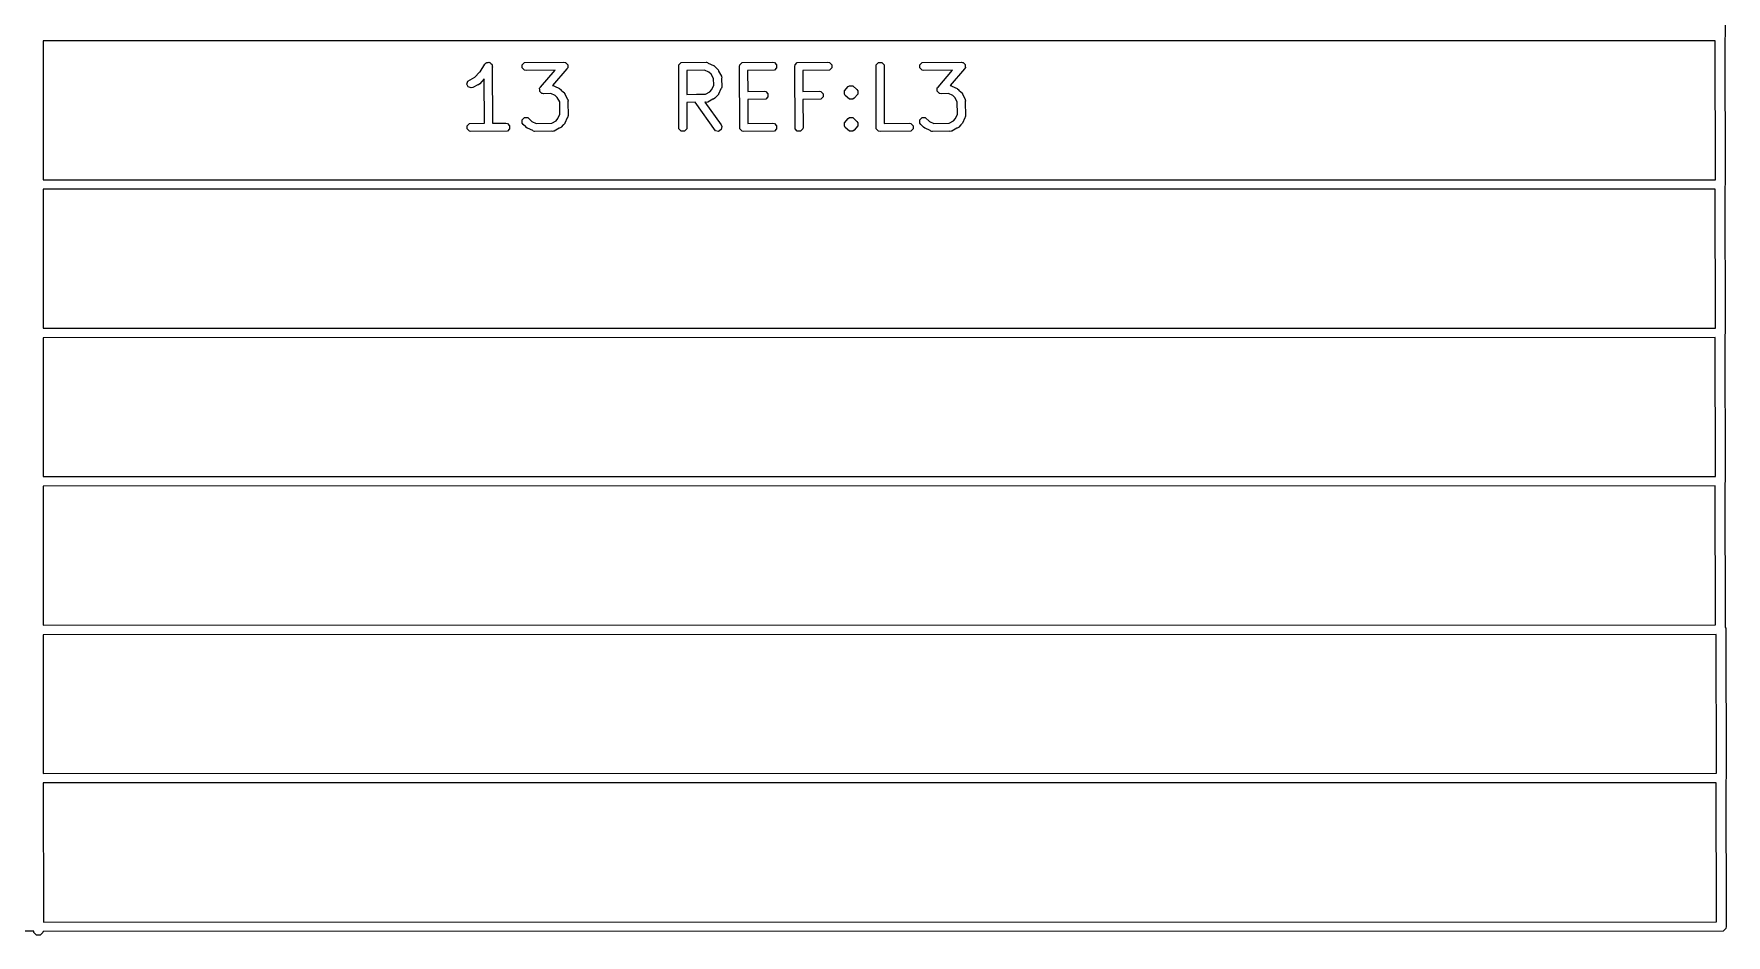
# Model space of a CAD drawing. Extents: x 139 to 262, y -120 to -93.
# Drawn here: x 240.77 to 262.5, y -120.07 to -108.5 of the extents above; entities that cross this region are included whole.
import ezdxf

# ---------------------------------------------------------------- set-up
doc = ezdxf.new("R2010")
doc.units = 0
doc.layers.add('BLACK', color=7, linetype='CONTINUOUS')

msp = doc.modelspace()

# ---------------------------------------------------------------- linework, layer by layer
at = {"layer": 'BLACK', "linetype": 'CONTINUOUS'}
for p, q in [((262.478826, -104.747093), (262.4836, -108.5331)), ((262.356747, -108.59177), (240.890892, -108.592859)), ((240.890892, -108.592859), (240.891315, -110.375692)), ((262.361214, -110.374602), (262.356747, -108.59177)), ((262.4836, -108.5331), (262.478886, -108.556795)), ((262.478886, -108.556795), (262.4836, -110.4381)), ((246.343001, -109.108062), (246.43395, -109.058049)), ((246.43395, -109.058049), (246.43417, -109.057988)), ((246.43417, -109.057988), (246.494593, -108.993534)), ((246.494593, -108.993534), (246.499106, -108.990518)), ((246.499106, -108.990518), (246.562436, -108.889903)), ((246.562436, -108.889903), (246.577136, -108.875171)), ((246.577136, -108.875171), (246.582522, -108.874093)), ((246.582522, -108.874093), (246.586405, -108.870211)), ((246.586405, -108.870211), (246.601938, -108.870211)), ((246.601938, -108.870211), (246.617169, -108.867165)), ((246.617169, -108.867165), (246.621738, -108.870211)), ((246.621738, -108.870211), (246.627229, -108.870211)), ((246.627229, -108.870211), (246.63821, -108.881192)), ((246.63821, -108.881192), (246.651137, -108.88981)), ((246.651137, -108.88981), (246.652214, -108.895196)), ((246.652214, -108.895196), (246.656097, -108.899079)), ((246.656097, -108.899079), (246.656177, -108.915014)), ((246.656177, -108.915014), (246.659143, -108.929843)), ((246.659143, -108.929843), (246.656275, -108.934398)), ((246.656275, -108.934398), (246.659894, -109.649951)), ((247.041831, -108.899079), (247.070699, -108.870211)), ((247.041831, -108.939903), (247.041831, -108.899079)), ((247.070699, -108.968771), (247.041831, -108.939903)), ((247.070699, -108.870211), (247.575404, -108.866151)), ((247.091111, -108.972831), (247.070699, -108.968771)), ((247.461924, -108.969848), (247.091111, -108.972831)), ((247.276633, -109.185823), (247.461924, -108.969848)), ((247.613407, -108.951179), (247.430448, -109.164436)), ((247.575404, -108.866151), (247.590282, -108.86911)), ((247.590282, -108.86911), (247.592493, -108.868963)), ((247.592493, -108.868963), (247.593361, -108.869722)), ((247.593361, -108.869722), (247.595816, -108.870211)), ((247.595816, -108.870211), (247.609094, -108.883489)), ((247.609094, -108.883489), (247.623216, -108.895846)), ((247.624684, -108.939903), (247.613407, -108.951179)), ((247.623216, -108.895846), (247.623342, -108.897737)), ((247.623342, -108.897737), (247.624684, -108.899079)), ((247.624684, -108.899079), (247.624684, -108.917863)), ((247.624684, -108.917863), (247.625932, -108.936581)), ((247.625932, -108.936581), (247.624684, -108.938035)), ((247.624684, -108.938035), (247.624684, -108.939903)), ((249.04945, -108.919491), (249.05351, -108.899079)), ((249.05351, -109.722223), (249.04945, -108.919491)), ((249.05351, -108.899079), (249.082378, -108.870211)), ((249.082378, -108.870211), (249.400817, -108.866151)), ((249.381557, -108.969276), (249.152439, -108.972197)), ((249.152439, -108.972197), (249.153991, -109.279084)), ((249.437943, -108.994763), (249.381557, -108.969276)), ((249.400817, -108.866151), (249.403436, -108.866672)), ((249.403436, -108.866672), (249.404598, -108.866285)), ((249.404598, -108.866285), (249.407039, -108.867388)), ((249.407039, -108.867388), (249.421229, -108.870211)), ((249.421229, -108.870211), (249.427782, -108.876764)), ((249.427782, -108.876764), (249.495704, -108.907464)), ((249.465953, -109.019825), (249.437943, -108.994763)), ((249.496712, -109.075761), (249.465953, -109.019825)), ((249.495704, -108.907464), (249.495737, -108.907465)), ((249.495737, -108.907465), (249.49577, -108.907494)), ((249.49577, -108.907494), (249.499178, -108.909035)), ((249.499178, -108.909035), (249.515619, -108.921795)), ((249.515619, -108.921795), (249.517262, -108.926725)), ((249.517262, -108.926725), (249.547343, -108.953641)), ((249.547343, -108.953641), (249.547526, -108.953702)), ((249.547526, -108.953702), (249.547636, -108.953903)), ((249.547636, -108.953903), (249.550294, -108.956281)), ((249.550294, -108.956281), (249.561857, -108.973586)), ((249.561857, -108.973586), (249.561856, -108.979762)), ((249.561856, -108.979762), (249.597539, -109.044649)), ((249.597539, -109.044649), (249.598244, -109.047226)), ((249.598244, -109.047226), (249.59911, -109.048092)), ((249.59911, -109.048092), (249.599189, -109.050675)), ((249.599189, -109.050675), (249.603036, -109.064722)), ((249.83177, -108.919491), (249.83583, -108.899079)), ((249.83583, -109.722223), (249.83177, -108.919491)), ((249.83583, -108.899079), (249.864698, -108.870211)), ((249.864698, -108.870211), (250.257644, -108.866151)), ((250.278056, -108.968771), (249.93476, -108.972318)), ((249.93476, -108.972318), (249.936122, -109.241712)), ((250.257644, -108.866151), (250.278056, -108.870211)), ((250.278056, -108.870211), (250.306924, -108.899079)), ((250.306924, -108.939903), (250.278056, -108.968771)), ((250.306924, -108.899079), (250.306924, -108.939903)), ((250.539583, -108.919491), (250.543643, -108.899079)), ((250.543643, -109.722223), (250.539583, -108.919491)), ((250.543643, -108.899079), (250.572511, -108.870211)), ((250.572511, -108.870211), (250.965457, -108.866151)), ((250.985869, -108.968771), (250.642573, -108.972318)), ((250.642573, -108.972318), (250.643935, -109.241712)), ((250.965457, -108.866151), (250.985869, -108.870211)), ((250.985869, -108.870211), (251.014737, -108.899079)), ((251.014737, -108.939903), (250.985869, -108.968771)), ((251.014737, -108.899079), (251.014737, -108.939903)), ((251.582676, -108.919491), (251.586736, -108.899079)), ((251.586736, -109.722223), (251.582676, -108.919491)), ((251.586736, -108.899079), (251.615604, -108.870211)), ((251.615604, -108.870211), (251.656428, -108.870211)), ((251.656428, -108.870211), (251.685296, -108.899079)), ((251.685296, -108.899079), (251.689102, -109.651771)), ((252.145537, -108.899079), (252.174405, -108.870211)), ((252.145537, -108.939903), (252.145537, -108.899079)), ((252.174405, -108.968771), (252.145537, -108.939903)), ((252.174405, -108.870211), (252.67911, -108.866151)), ((252.194817, -108.972831), (252.174405, -108.968771)), ((252.56563, -108.969848), (252.194817, -108.972831)), ((252.380339, -109.185823), (252.56563, -108.969848)), ((252.717113, -108.951179), (252.534154, -109.164436)), ((252.67911, -108.866151), (252.693988, -108.86911)), ((252.693988, -108.86911), (252.696199, -108.868963)), ((252.696199, -108.868963), (252.697067, -108.869722)), ((252.697067, -108.869722), (252.699522, -108.870211)), ((252.699522, -108.870211), (252.7128, -108.883489)), ((252.7128, -108.883489), (252.726922, -108.895846)), ((252.72839, -108.939903), (252.717113, -108.951179)), ((252.726922, -108.895846), (252.727048, -108.897737)), ((252.727048, -108.897737), (252.72839, -108.899079)), ((252.72839, -108.899079), (252.72839, -108.917863)), ((252.72839, -108.917863), (252.729638, -108.936581)), ((252.729638, -108.936581), (252.72839, -108.938035)), ((252.72839, -108.938035), (252.72839, -108.939903)), ((246.330091, -109.146792), (246.343001, -109.108062)), ((246.348348, -109.183307), (246.330091, -109.146792)), ((246.387078, -109.196217), (246.348348, -109.183307)), ((246.407151, -109.19072), (246.387078, -109.196217)), ((246.472038, -109.155038), (246.407151, -109.19072)), ((246.478217, -109.155038), (246.472038, -109.155038)), ((246.495521, -109.143475), (246.478217, -109.155038)), ((246.554292, -109.080782), (246.495521, -109.143475)), ((246.557175, -109.650843), (246.554292, -109.080782)), ((247.264103, -109.200429), (247.265351, -109.198974)), ((247.265351, -109.219153), (247.264103, -109.200429)), ((247.265351, -109.197106), (247.276633, -109.185823)), ((247.265351, -109.198974), (247.265351, -109.197106)), ((247.265351, -109.23793), (247.265351, -109.219153)), ((247.266691, -109.23927), (247.265351, -109.23793)), ((247.266818, -109.241164), (247.266691, -109.23927)), ((247.280948, -109.253527), (247.266818, -109.241164)), ((247.294219, -109.266798), (247.280948, -109.253527)), ((247.296673, -109.267286), (247.294219, -109.266798)), ((247.297542, -109.268046), (247.296673, -109.267286)), ((247.299752, -109.267898), (247.297542, -109.268046)), ((247.314631, -109.270858), (247.299752, -109.267898)), ((247.408608, -109.267971), (247.314631, -109.270858)), ((247.463516, -109.29279), (247.408608, -109.267971)), ((247.430448, -109.164436), (247.432615, -109.165416)), ((247.432615, -109.165416), (247.446803, -109.168238)), ((247.446803, -109.168238), (247.453355, -109.17479)), ((247.453355, -109.17479), (247.521275, -109.205491)), ((247.521275, -109.205491), (247.521309, -109.205491)), ((247.521309, -109.205491), (247.521343, -109.205521)), ((247.521343, -109.205521), (247.524751, -109.207062)), ((247.524751, -109.207062), (247.541193, -109.219822)), ((247.541193, -109.219822), (247.542836, -109.224752)), ((247.542836, -109.224752), (247.572917, -109.251667)), ((247.572917, -109.251667), (247.5731, -109.251728)), ((247.5731, -109.251728), (247.57321, -109.251929)), ((247.57321, -109.251929), (247.575867, -109.254306)), ((247.575867, -109.254306), (247.58743, -109.27161)), ((247.58743, -109.27161), (247.58743, -109.277787)), ((249.279152, -109.277489), (249.393801, -109.276027)), ((249.393801, -109.276027), (249.449496, -109.2454)), ((249.449496, -109.2454), (249.474556, -109.217392)), ((249.474556, -109.217392), (249.499376, -109.162481)), ((249.499376, -109.162481), (249.496712, -109.075761)), ((249.561825, -109.275219), (249.560286, -109.278625)), ((249.561857, -109.275184), (249.561825, -109.275219)), ((249.592556, -109.207229), (249.561857, -109.275149)), ((249.561857, -109.275149), (249.561857, -109.275184)), ((249.59911, -109.200676), (249.592556, -109.207229)), ((249.601932, -109.186486), (249.59911, -109.200676)), ((249.603036, -109.064722), (249.599909, -109.074103)), ((249.599909, -109.074103), (249.60317, -109.180264)), ((249.603036, -109.184045), (249.601932, -109.186486)), ((249.60317, -109.180264), (249.602648, -109.182883)), ((249.602648, -109.182883), (249.603036, -109.184045)), ((249.936122, -109.241712), (250.145884, -109.238684)), ((250.145884, -109.238684), (250.166296, -109.242744)), ((250.166296, -109.242744), (250.195164, -109.271612)), ((250.195164, -109.271612), (250.195164, -109.312436)), ((250.643935, -109.241712), (250.853697, -109.238684)), ((250.853697, -109.238684), (250.874109, -109.242744)), ((250.874109, -109.242744), (250.902977, -109.271612)), ((250.902977, -109.271612), (250.902977, -109.312436)), ((251.17695, -109.234358), (251.176951, -109.234357)), ((251.17695, -109.275184), (251.17695, -109.234358)), ((251.188513, -109.292488), (251.17695, -109.275184)), ((251.176951, -109.234357), (251.225766, -109.179801)), ((251.225766, -109.179801), (251.24307, -109.168238)), ((251.24307, -109.168238), (251.283896, -109.168238)), ((251.283896, -109.168238), (251.283904, -109.168246)), ((251.283904, -109.168246), (251.338453, -109.217053)), ((251.350016, -109.275185), (251.3012, -109.329742)), ((251.338453, -109.217053), (251.350016, -109.234357)), ((251.350016, -109.234357), (251.350016, -109.234358)), ((251.350016, -109.234358), (251.350017, -109.234359)), ((251.350017, -109.234359), (251.350016, -109.254771)), ((251.350016, -109.254771), (251.350017, -109.275183)), ((251.350017, -109.275183), (251.350016, -109.275183)), ((251.350016, -109.275183), (251.350016, -109.275185)), ((252.367809, -109.200429), (252.369057, -109.198974)), ((252.369057, -109.219153), (252.367809, -109.200429)), ((252.369057, -109.197106), (252.380339, -109.185823)), ((252.369057, -109.198974), (252.369057, -109.197106)), ((252.369057, -109.23793), (252.369057, -109.219153)), ((252.370397, -109.23927), (252.369057, -109.23793)), ((252.370524, -109.241164), (252.370397, -109.23927)), ((252.384654, -109.253527), (252.370524, -109.241164)), ((252.397925, -109.266798), (252.384654, -109.253527)), ((252.400379, -109.267286), (252.397925, -109.266798)), ((252.401248, -109.268046), (252.400379, -109.267286)), ((252.403458, -109.267898), (252.401248, -109.268046)), ((252.418337, -109.270858), (252.403458, -109.267898)), ((252.512314, -109.267971), (252.418337, -109.270858)), ((252.567222, -109.29279), (252.512314, -109.267971)), ((252.534154, -109.164436), (252.536321, -109.165416)), ((252.536321, -109.165416), (252.550509, -109.168238)), ((252.550509, -109.168238), (252.557061, -109.17479)), ((252.557061, -109.17479), (252.624981, -109.205491)), ((252.624981, -109.205491), (252.625015, -109.205491)), ((252.625015, -109.205491), (252.625049, -109.205521)), ((252.625049, -109.205521), (252.628457, -109.207062)), ((252.628457, -109.207062), (252.644899, -109.219822)), ((252.644899, -109.219822), (252.646542, -109.224752)), ((252.646542, -109.224752), (252.676623, -109.251667)), ((252.676623, -109.251667), (252.676806, -109.251728)), ((252.676806, -109.251728), (252.676916, -109.251929)), ((252.676916, -109.251929), (252.679573, -109.254306)), ((252.679573, -109.254306), (252.691136, -109.27161)), ((252.691136, -109.27161), (252.691136, -109.277787)), ((247.491527, -109.317852), (247.463516, -109.29279)), ((247.522203, -109.373636), (247.491527, -109.317852)), ((247.525356, -109.534118), (247.522203, -109.373636)), ((247.58743, -109.277787), (247.623113, -109.342677)), ((247.623113, -109.342677), (247.623818, -109.345253)), ((247.623818, -109.345253), (247.624684, -109.346119)), ((247.624684, -109.346119), (247.624732, -109.348591)), ((247.624732, -109.348591), (247.62861, -109.36275)), ((247.62861, -109.36275), (247.62521, -109.372946)), ((247.62521, -109.372946), (247.628744, -109.552798)), ((249.153991, -109.279084), (249.277069, -109.277515)), ((249.260146, -109.380611), (249.154512, -109.381958)), ((249.154512, -109.381958), (249.15613, -109.701811)), ((249.521164, -109.746793), (249.260146, -109.380611)), ((249.277069, -109.277515), (249.277519, -109.277201)), ((249.277519, -109.277201), (249.279152, -109.277489)), ((249.393867, -109.378906), (249.385241, -109.379016)), ((249.385241, -109.379016), (249.593528, -109.671222)), ((249.404599, -109.382484), (249.393867, -109.378906)), ((249.418823, -109.378588), (249.404599, -109.382484)), ((249.421229, -109.378558), (249.418823, -109.378588)), ((249.422094, -109.377692), (249.421229, -109.378558)), ((249.424672, -109.376987), (249.422094, -109.377692)), ((249.489558, -109.341304), (249.424672, -109.376987)), ((249.495737, -109.341304), (249.489558, -109.341304)), ((249.513041, -109.329741), (249.495737, -109.341304)), ((249.51542, -109.327081), (249.513041, -109.329741)), ((249.51562, -109.326972), (249.51542, -109.327081)), ((249.51568, -109.326791), (249.51562, -109.326972)), ((249.542595, -109.29671), (249.51568, -109.326791)), ((249.547526, -109.295067), (249.542595, -109.29671)), ((249.560286, -109.278625), (249.547526, -109.295067)), ((250.166296, -109.341304), (249.936643, -109.344619)), ((249.936643, -109.344619), (249.938196, -109.651771)), ((250.195164, -109.312436), (250.166296, -109.341304)), ((250.874109, -109.341304), (250.644456, -109.344619)), ((250.644456, -109.344619), (250.646263, -109.701811)), ((250.902977, -109.312436), (250.874109, -109.341304)), ((251.24307, -109.341304), (251.188513, -109.292488)), ((251.243071, -109.341304), (251.24307, -109.341304)), ((251.283895, -109.341304), (251.243071, -109.341304)), ((251.283896, -109.341304), (251.283895, -109.341304)), ((251.283898, -109.341301), (251.283896, -109.341304)), ((251.3012, -109.329742), (251.283898, -109.341301)), ((252.595233, -109.317852), (252.567222, -109.29279)), ((252.625909, -109.373636), (252.595233, -109.317852)), ((252.629062, -109.534118), (252.625909, -109.373636)), ((252.691136, -109.277787), (252.726819, -109.342677)), ((252.726819, -109.342677), (252.727524, -109.345253)), ((252.727524, -109.345253), (252.72839, -109.346119)), ((252.72839, -109.346119), (252.728438, -109.348591)), ((252.728438, -109.348591), (252.732316, -109.36275)), ((252.732316, -109.36275), (252.728916, -109.372946)), ((252.728916, -109.372946), (252.73245, -109.552798)), ((246.334017, -109.681399), (246.362885, -109.652531)), ((246.334017, -109.722223), (246.334017, -109.681399)), ((246.362885, -109.652531), (246.557175, -109.650843)), ((246.659894, -109.649951), (246.830337, -109.648471)), ((246.830337, -109.648471), (246.850749, -109.652531)), ((246.850749, -109.652531), (246.879617, -109.681399)), ((246.879617, -109.681399), (246.879617, -109.722223)), ((247.041831, -109.647716), (247.041832, -109.606891)), ((247.053393, -109.665021), (247.041831, -109.647716)), ((247.041832, -109.606891), (247.070699, -109.578024)), ((247.086424, -109.694576), (247.053393, -109.665021)), ((247.070699, -109.578024), (247.111524, -109.578025)), ((247.088068, -109.699507), (247.086424, -109.694576)), ((247.10451, -109.712267), (247.088068, -109.699507)), ((247.111524, -109.578025), (247.165742, -109.626537)), ((247.165742, -109.626537), (247.2218, -109.651876)), ((247.2218, -109.651876), (247.419324, -109.648588)), ((247.419324, -109.648588), (247.47507, -109.617933)), ((247.47507, -109.617933), (247.50013, -109.589926)), ((247.50013, -109.589926), (247.525356, -109.534118)), ((247.538614, -109.702275), (247.52131, -109.713838)), ((247.540991, -109.699617), (247.538614, -109.702275)), ((247.541193, -109.699507), (247.540991, -109.699617)), ((247.541253, -109.699324), (247.541193, -109.699507)), ((247.568169, -109.669243), (247.541253, -109.699324)), ((247.5731, -109.6676), (247.568169, -109.669243)), ((247.58586, -109.651158), (247.5731, -109.6676)), ((247.587399, -109.647752), (247.58586, -109.651158)), ((247.587431, -109.647717), (247.587399, -109.647752)), ((247.618131, -109.579762), (247.587431, -109.647682)), ((247.587431, -109.647682), (247.587431, -109.647717)), ((247.624684, -109.57321), (247.618131, -109.579762)), ((247.627505, -109.559022), (247.624684, -109.57321)), ((247.62861, -109.55658), (247.627505, -109.559022)), ((247.628744, -109.552798), (247.628222, -109.555418)), ((247.628222, -109.555418), (247.62861, -109.55658)), ((249.15613, -109.701811), (249.15207, -109.722223)), ((249.593528, -109.671222), (249.601907, -109.690273)), ((249.601907, -109.690273), (249.594812, -109.730477)), ((249.938196, -109.651771), (250.257644, -109.648471)), ((250.257644, -109.648471), (250.278056, -109.652531)), ((250.278056, -109.652531), (250.306924, -109.681399)), ((250.306924, -109.681399), (250.306924, -109.722223)), ((250.646263, -109.701811), (250.642203, -109.722223)), ((251.17695, -109.644145), (251.176958, -109.644136)), ((251.17695, -109.684971), (251.17695, -109.644145)), ((251.188513, -109.702275), (251.17695, -109.684971)), ((251.176958, -109.644136), (251.225765, -109.589588)), ((251.24307, -109.751091), (251.188513, -109.702275)), ((251.225765, -109.589588), (251.243069, -109.578025)), ((251.243069, -109.578025), (251.24307, -109.578024)), ((251.24307, -109.578024), (251.283896, -109.578024)), ((251.283896, -109.578024), (251.338454, -109.626841)), ((251.350016, -109.684972), (251.3012, -109.739529)), ((251.338454, -109.626841), (251.350017, -109.644145)), ((251.350017, -109.684971), (251.350016, -109.684972)), ((251.350017, -109.644145), (251.350017, -109.684971)), ((251.689102, -109.651771), (252.00855, -109.648471)), ((252.00855, -109.648471), (252.028962, -109.652531)), ((252.028962, -109.652531), (252.05783, -109.681399)), ((252.05783, -109.681399), (252.05783, -109.722223)), ((252.145537, -109.647716), (252.145538, -109.606891)), ((252.157099, -109.665021), (252.145537, -109.647716)), ((252.145538, -109.606891), (252.174405, -109.578024)), ((252.19013, -109.694576), (252.157099, -109.665021)), ((252.174405, -109.578024), (252.21523, -109.578025)), ((252.191774, -109.699507), (252.19013, -109.694576)), ((252.208216, -109.712267), (252.191774, -109.699507)), ((252.21523, -109.578025), (252.269448, -109.626537)), ((252.269448, -109.626537), (252.325506, -109.651876)), ((252.325506, -109.651876), (252.52303, -109.648588)), ((252.52303, -109.648588), (252.578776, -109.617933)), ((252.578776, -109.617933), (252.603836, -109.589926)), ((252.603836, -109.589926), (252.629062, -109.534118)), ((252.64232, -109.702275), (252.625016, -109.713838)), ((252.644697, -109.699617), (252.64232, -109.702275)), ((252.644899, -109.699507), (252.644697, -109.699617)), ((252.644959, -109.699324), (252.644899, -109.699507)), ((252.671875, -109.669243), (252.644959, -109.699324)), ((252.676806, -109.6676), (252.671875, -109.669243)), ((252.689566, -109.651158), (252.676806, -109.6676)), ((252.691105, -109.647752), (252.689566, -109.651158)), ((252.691137, -109.647717), (252.691105, -109.647752)), ((252.721837, -109.579762), (252.691137, -109.647682)), ((252.691137, -109.647682), (252.691137, -109.647717)), ((252.72839, -109.57321), (252.721837, -109.579762)), ((252.731211, -109.559022), (252.72839, -109.57321)), ((252.732316, -109.55658), (252.731211, -109.559022)), ((252.73245, -109.552798), (252.731928, -109.555418)), ((252.731928, -109.555418), (252.732316, -109.55658)), ((246.362885, -109.751091), (246.334017, -109.722223)), ((246.383297, -109.755151), (246.362885, -109.751091)), ((246.850749, -109.751091), (246.383297, -109.755151)), ((246.879617, -109.722223), (246.850749, -109.751091)), ((247.107915, -109.713806), (247.10451, -109.712267)), ((247.10795, -109.713837), (247.107915, -109.713806)), ((247.107983, -109.713837), (247.10795, -109.713837)), ((247.175905, -109.744537), (247.107983, -109.713837)), ((247.182459, -109.751091), (247.175905, -109.744537)), ((247.196648, -109.753913), (247.182459, -109.751091)), ((247.19909, -109.755017), (247.196648, -109.753913)), ((247.200251, -109.754629), (247.19909, -109.755017)), ((247.202871, -109.755151), (247.200251, -109.754629)), ((247.419745, -109.751541), (247.202871, -109.755151)), ((247.430173, -109.755017), (247.419745, -109.751541)), ((247.44436, -109.751131), (247.430173, -109.755017)), ((247.446803, -109.751091), (247.44436, -109.751131)), ((247.447668, -109.750225), (247.446803, -109.751091)), ((247.450245, -109.74952), (247.447668, -109.750225)), ((247.515132, -109.713838), (247.450245, -109.74952)), ((247.52131, -109.713838), (247.515132, -109.713838)), ((249.082378, -109.751091), (249.05351, -109.722223)), ((249.123202, -109.751091), (249.082378, -109.751091)), ((249.15207, -109.722223), (249.123202, -109.751091)), ((249.561368, -109.753888), (249.521164, -109.746793)), ((249.594812, -109.730477), (249.561368, -109.753888)), ((249.864698, -109.751091), (249.83583, -109.722223)), ((249.88511, -109.755151), (249.864698, -109.751091)), ((250.278056, -109.751091), (249.88511, -109.755151)), ((250.306924, -109.722223), (250.278056, -109.751091)), ((250.572511, -109.751091), (250.543643, -109.722223)), ((250.613335, -109.751091), (250.572511, -109.751091)), ((250.642203, -109.722223), (250.613335, -109.751091)), ((251.243071, -109.751091), (251.24307, -109.751091)), ((251.283895, -109.751091), (251.243071, -109.751091)), ((251.283896, -109.751091), (251.283895, -109.751091)), ((251.283898, -109.751088), (251.283896, -109.751091)), ((251.3012, -109.739529), (251.283898, -109.751088)), ((251.615604, -109.751091), (251.586736, -109.722223)), ((251.636016, -109.755151), (251.615604, -109.751091)), ((252.028962, -109.751091), (251.636016, -109.755151)), ((252.05783, -109.722223), (252.028962, -109.751091)), ((252.211621, -109.713806), (252.208216, -109.712267)), ((252.211656, -109.713837), (252.211621, -109.713806)), ((252.211689, -109.713837), (252.211656, -109.713837)), ((252.279611, -109.744537), (252.211689, -109.713837)), ((252.286165, -109.751091), (252.279611, -109.744537)), ((252.300354, -109.753913), (252.286165, -109.751091)), ((252.302796, -109.755017), (252.300354, -109.753913)), ((252.303957, -109.754629), (252.302796, -109.755017)), ((252.306577, -109.755151), (252.303957, -109.754629)), ((252.523451, -109.751541), (252.306577, -109.755151)), ((252.533879, -109.755017), (252.523451, -109.751541)), ((252.548066, -109.751131), (252.533879, -109.755017)), ((252.550509, -109.751091), (252.548066, -109.751131)), ((252.551374, -109.750225), (252.550509, -109.751091)), ((252.553951, -109.74952), (252.551374, -109.750225)), ((252.618838, -109.713838), (252.553951, -109.74952)), ((252.625016, -109.713838), (252.618838, -109.713838)), ((240.891315, -110.375692), (262.361214, -110.374602)), ((262.356747, -110.49677), (240.891344, -110.497859)), ((240.891344, -110.497859), (240.891766, -112.280692)), ((262.361214, -112.279602), (262.356747, -110.49677)), ((262.4836, -110.4381), (262.478886, -110.461795)), ((262.478886, -110.461795), (262.4836, -112.3431)), ((240.891766, -112.280692), (262.361214, -112.279602)), ((262.356747, -112.40177), (240.891795, -112.402859)), ((240.891795, -112.402859), (240.892218, -114.185692)), ((262.361214, -114.184602), (262.356747, -112.40177)), ((262.4836, -112.3431), (262.478886, -112.366795)), ((262.478886, -112.366795), (262.4836, -114.2481)), ((240.892218, -114.185692), (262.361214, -114.184602)), ((262.4836, -114.2481), (262.478886, -114.271795)), ((262.478886, -114.271795), (262.483521, -116.121955)), ((262.356747, -114.30677), (240.892247, -114.307859)), ((240.892247, -114.307859), (240.89267, -116.094414)), ((262.361214, -116.089613), (262.356747, -114.30677)), ((240.89267, -116.094414), (262.361214, -116.089613)), ((262.369444, -116.211782), (240.892699, -116.216585)), ((240.892699, -116.216585), (240.893121, -117.996792)), ((262.373914, -117.995702), (262.369444, -116.211782)), ((262.483521, -116.121955), (262.491466, -116.1299)), ((262.491466, -116.1299), (262.4963, -118.0592)), ((240.893121, -117.996792), (262.373914, -117.995702)), ((262.369447, -118.11787), (240.89315, -118.11896)), ((240.89315, -118.11896), (240.893574, -119.905517)), ((262.373914, -119.900713), (262.369447, -118.11787)), ((262.4963, -118.0592), (262.491586, -118.082895)), ((262.491586, -118.082895), (262.4963, -119.9642)), ((240.893574, -119.905517), (262.373914, -119.900713)), ((240.77143, -120.022886), (218.666075, -120.027689)), ((240.771434, -120.0393), (240.77143, -120.022886)), ((240.8058, -120.073666), (240.771434, -120.0393)), ((240.8544, -120.073666), (240.8058, -120.073666)), ((240.888766, -120.0393), (240.8544, -120.073666)), ((240.891075, -120.027689), (240.888766, -120.0393)), ((262.4571, -120.022866), (240.891075, -120.027689)), ((262.491466, -119.9885), (262.4571, -120.022866)), ((262.4963, -119.9642), (262.491466, -119.9885))]:
    msp.add_line(p, q, dxfattribs=at)

doc.saveas('drawing.dxf')
